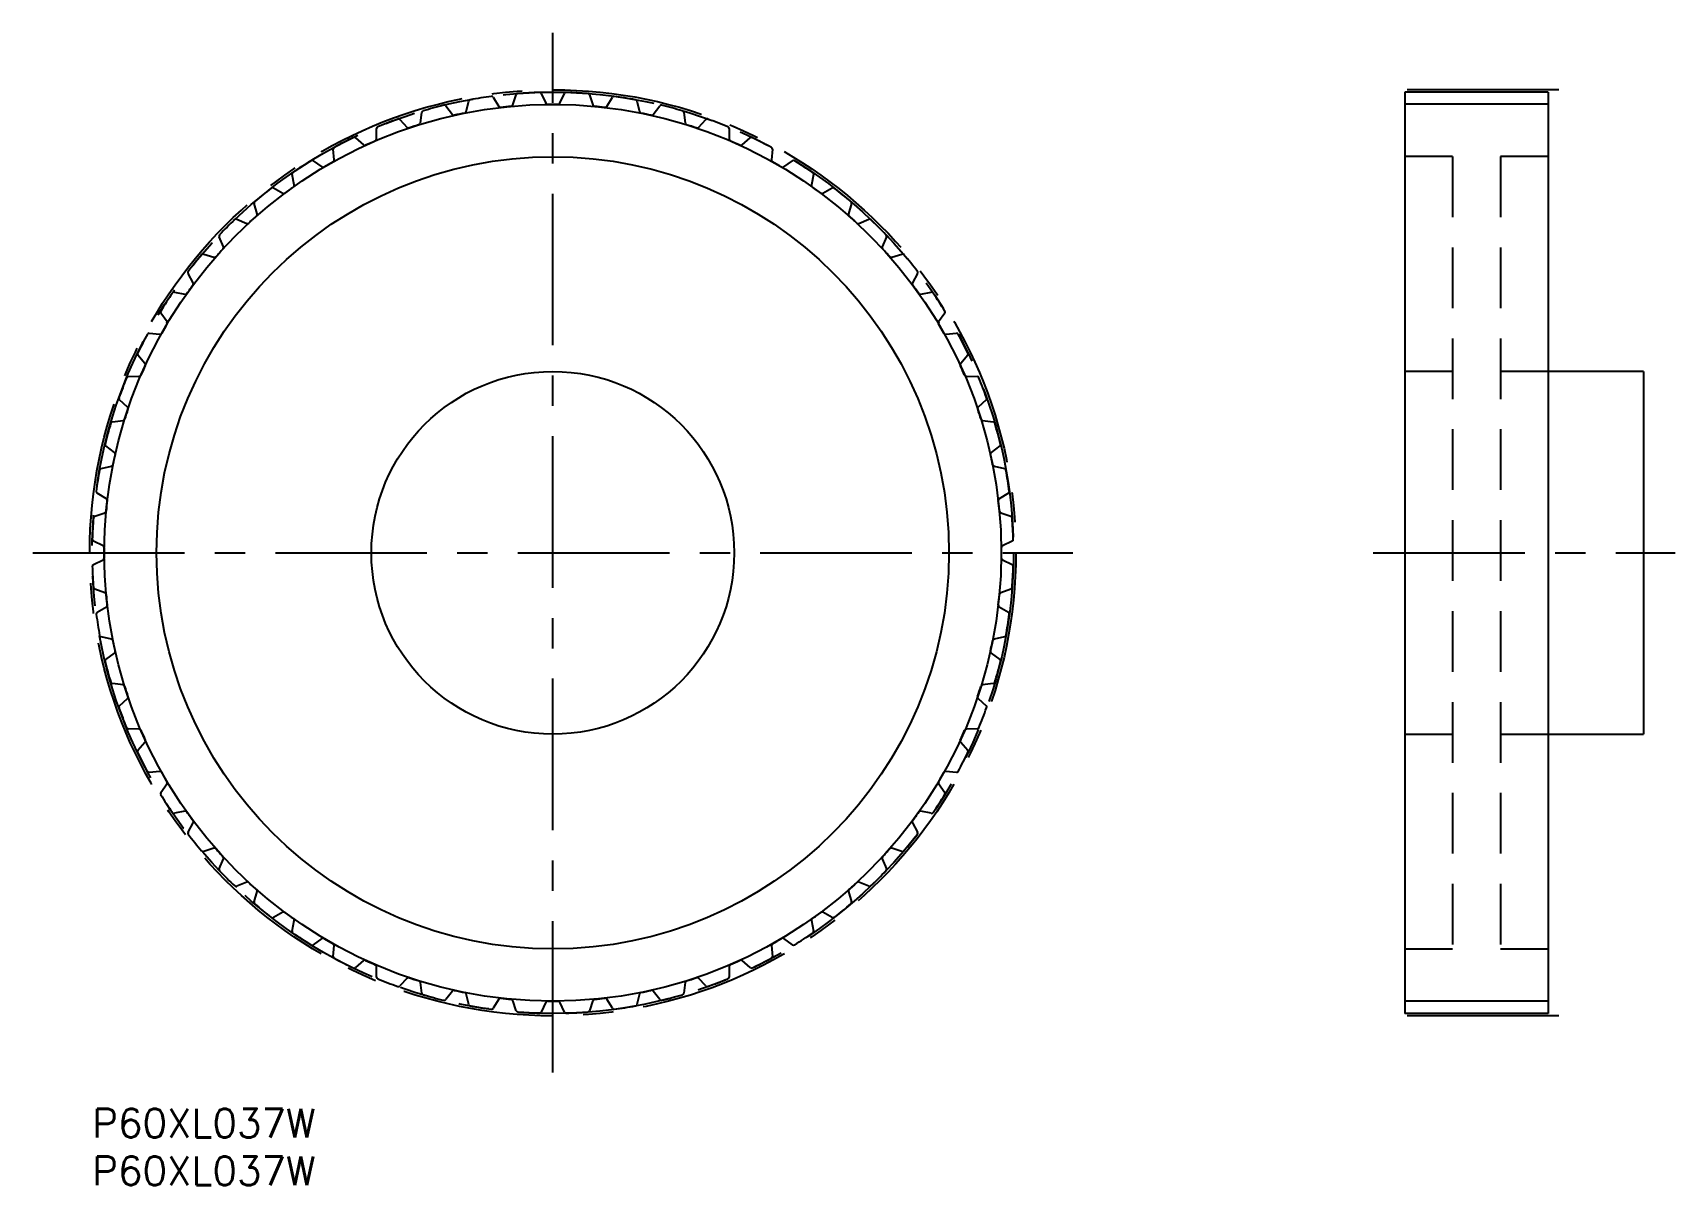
# Model space of a CAD drawing. Extents: x -6 to 166, y -8 to 113.
import ezdxf

# ---------------------------------------------------------------- set-up
doc = ezdxf.new("R2010")
doc.units = 0
doc.header["$LTSCALE"] = 0.5
for name, pattern in [('CENTER', [50.8, 31.75, -6.35, 6.35, -6.35]), ('DASHED', [19.05, 12.7, -6.35]), ('PHANTOM', [63.5, 31.75, -6.35, 6.35, -6.35, 6.35, -6.35])]:
    doc.linetypes.add(name, pattern=pattern)
for name, color, linetype in [('MSM_CENTER', 1, 'CENTER'), ('MSM_CONTINUOUS', 7, 'CONTINUOUS'), ('MSM_DASHED', 4, 'DASHED'), ('MSM_IMAGINARY', 6, 'PHANTOM'), ('MSM_NARROW', 5, 'CONTINUOUS'), ('MSM_PART_NUMBER', 7, 'CONTINUOUS')]:
    doc.layers.add(name, color=color, linetype=linetype)
doc.styles.get("Standard").update_dxf_attribs({"font": 'txt.shx', "height": 3, "bigfont": 'bigfont.shx'})

msp = doc.modelspace()

# ---------------------------------------------------------------- linework, layer by layer
at = {"layer": 'MSM_CENTER'}
for p, q in [((48.25, 3.79), (48.25, 112.72)), ((153.63, 106.77), (136.38, 106.77)), ((-6.21, 58.25), (102.72, 58.25)), ((134.19, 58.25), (165.82, 58.25)), ((153.63, 9.75), (136.38, 9.75))]:
    msp.add_line(p, q, dxfattribs=at)
msp.add_circle((48.25, 58.25), 48.51, dxfattribs=at)
at = {"layer": 'MSM_CONTINUOUS'}
for p, q in [((37.06, 105.07), (37.74, 104.17)), ((39.19, 104.48), (39.44, 105.58)), ((42.02, 105.98), (42.6, 105.02)), ((44.07, 105.17), (44.43, 106.24)), ((47.04, 106.37), (47.52, 105.35)), ((48.99, 105.35), (49.47, 106.37)), ((52.08, 106.24), (52.44, 105.17)), ((53.91, 105.02), (54.49, 105.98)), ((57.07, 105.58), (57.32, 104.48)), ((58.77, 104.17), (59.45, 105.07)), ((137.51, 106.51), (137.51, 10)), ((152.51, 106.51), (137.51, 106.51)), ((152.51, 106.51), (152.51, 10)), ((32.23, 103.64), (33, 102.82)), ((34.4, 103.28), (34.54, 104.39)), ((61.97, 104.39), (62.11, 103.28)), ((63.51, 102.82), (64.28, 103.64)), ((27.57, 101.72), (28.42, 100.98)), ((29.77, 101.58), (29.79, 102.71)), ((66.72, 102.71), (66.74, 101.58)), ((68.09, 100.98), (68.94, 101.72)), ((25.35, 99.41), (25.25, 100.54)), ((71.26, 100.54), (71.16, 99.41)), ((23.14, 99.32), (24.07, 98.67)), ((72.44, 98.67), (73.37, 99.32)), ((18.99, 96.47), (19.97, 95.92)), ((21.17, 96.79), (20.96, 97.9)), ((75.55, 97.9), (75.34, 96.79)), ((76.54, 95.92), (77.52, 96.47)), ((17.29, 93.75), (16.96, 94.83)), ((79.55, 94.83), (79.22, 93.75)), ((15.15, 93.2), (16.19, 92.76)), ((80.32, 92.76), (81.36, 93.2)), ((13.75, 90.32), (13.31, 91.36)), ((83.2, 91.36), (82.76, 90.32)), ((11.68, 89.55), (12.76, 89.22)), ((83.75, 89.22), (84.83, 89.55)), ((10.59, 86.54), (10.04, 87.52)), ((86.47, 87.52), (85.92, 86.54)), ((8.61, 85.55), (9.72, 85.34)), ((86.79, 85.34), (87.9, 85.55)), ((7.84, 82.44), (7.19, 83.37)), ((89.32, 83.37), (88.67, 82.44)), ((5.97, 81.26), (7.1, 81.16)), ((89.41, 81.16), (90.54, 81.26)), ((5.53, 78.09), (4.79, 78.94)), ((91.72, 78.94), (90.98, 78.09)), ((3.8, 76.72), (4.93, 76.74)), ((91.58, 76.74), (92.71, 76.72)), ((162.51, 77.26), (152.51, 77.26)), ((162.51, 77.26), (162.51, 39.26)), ((3.69, 73.51), (2.87, 74.28)), ((93.64, 74.28), (92.82, 73.51)), ((2.12, 71.97), (3.23, 72.11)), ((93.28, 72.11), (94.39, 71.97)), ((2.34, 68.77), (1.44, 69.45)), ((95.07, 69.45), (94.17, 68.77)), ((0.93, 67.07), (2.03, 67.32)), ((94.48, 67.32), (95.58, 67.07)), ((1.49, 63.91), (0.53, 64.49)), ((95.98, 64.49), (95.02, 63.91)), ((0.27, 62.08), (1.34, 62.44)), ((95.17, 62.44), (96.24, 62.08)), ((1.16, 58.99), (0.14, 59.47)), ((96.37, 59.47), (95.35, 58.99)), ((0.14, 57.04), (1.16, 57.52)), ((95.35, 57.52), (96.37, 57.04)), ((1.34, 54.07), (0.27, 54.43)), ((96.24, 54.43), (95.17, 54.07)), ((0.53, 52.02), (1.49, 52.6)), ((95.02, 52.6), (95.98, 52.02)), ((2.03, 49.19), (0.93, 49.44)), ((95.58, 49.44), (94.48, 49.19)), ((1.44, 47.06), (2.34, 47.74)), ((94.17, 47.74), (95.07, 47.06)), ((3.23, 44.4), (2.12, 44.54)), ((94.39, 44.54), (93.28, 44.4)), ((2.87, 42.23), (3.69, 43)), ((92.82, 43), (93.64, 42.23)), ((4.93, 39.77), (3.8, 39.79)), ((92.71, 39.79), (91.58, 39.77)), ((4.79, 37.57), (5.53, 38.42)), ((90.98, 38.42), (91.72, 37.57)), ((152.51, 39.26), (162.51, 39.26)), ((7.1, 35.35), (5.97, 35.25)), ((90.54, 35.25), (89.41, 35.35)), ((7.19, 33.14), (7.84, 34.07)), ((88.67, 34.07), (89.32, 33.14)), ((9.72, 31.17), (8.61, 30.96)), ((87.9, 30.96), (86.79, 31.17)), ((10.04, 28.99), (10.59, 29.97)), ((85.92, 29.97), (86.47, 28.99)), ((12.76, 27.29), (11.68, 26.96)), ((13.31, 25.15), (13.75, 26.19)), ((82.76, 26.19), (83.2, 25.15)), ((84.83, 26.96), (83.75, 27.29)), ((16.19, 23.75), (15.15, 23.31)), ((16.96, 21.68), (17.29, 22.76)), ((79.22, 22.76), (79.55, 21.68)), ((81.36, 23.31), (80.32, 23.75)), ((19.97, 20.59), (18.99, 20.04)), ((20.96, 18.61), (21.17, 19.72)), ((75.34, 19.72), (75.55, 18.61)), ((77.52, 20.04), (76.54, 20.59)), ((24.07, 17.84), (23.14, 17.19)), ((73.37, 17.19), (72.44, 17.84)), ((25.25, 15.97), (25.35, 17.1)), ((28.42, 15.53), (27.57, 14.79)), ((68.94, 14.79), (68.09, 15.53)), ((71.16, 17.1), (71.26, 15.97)), ((29.79, 13.8), (29.77, 14.93)), ((66.74, 14.93), (66.72, 13.8)), ((33, 13.69), (32.23, 12.87)), ((34.54, 12.12), (34.4, 13.23)), ((37.74, 12.34), (37.06, 11.44)), ((59.45, 11.44), (58.77, 12.34)), ((62.11, 13.23), (61.97, 12.12)), ((64.28, 12.87), (63.51, 13.69)), ((39.44, 10.93), (39.19, 12.03)), ((42.6, 11.49), (42.02, 10.53)), ((44.43, 10.27), (44.07, 11.34)), ((47.52, 11.16), (47.04, 10.14)), ((49.47, 10.14), (48.99, 11.16)), ((52.44, 11.34), (52.08, 10.27)), ((54.49, 10.53), (53.91, 11.49)), ((57.32, 12.03), (57.07, 10.93)), ((152.51, 10), (137.51, 10))]:
    msp.add_line(p, q, dxfattribs=at)
for radius in [41.5, 19]:
    msp.add_circle((48.25, 58.25), radius, dxfattribs=at)
for centre, radius, start, end in [((48.25, 58.25), 48.25, 103.6664, 106.3336), ((36.9, 104.95), 0.2, 37, 103.6664), ((39.63, 105.53), 0.2, 100.3336, 167), ((48.25, 58.25), 48.25, 97.6664, 100.3336), ((41.84, 105.88), 0.2, 31, 97.6664), ((42.77, 105.12), 0.2, 211, 276.678), ((48.25, 58.25), 46.98, 95.322, 96.678), ((43.88, 105.24), 0.2, 275.322, 341), ((44.62, 106.17), 0.2, 94.3336, 161), ((48.25, 58.25), 48.25, 91.6664, 94.3336), ((46.86, 106.29), 0.2, 25, 91.6664), ((47.7, 105.44), 0.2, 205, 270.678), ((48.25, 58.25), 46.98, 89.322, 90.678), ((48.81, 105.44), 0.2, 269.322, 335), ((49.65, 106.29), 0.2, 88.3336, 155), ((48.25, 58.25), 48.25, 85.6664, 88.3336), ((51.89, 106.17), 0.2, 19, 85.6664), ((52.63, 105.24), 0.2, 199, 264.678), ((48.25, 58.25), 46.98, 83.322, 84.678), ((53.74, 105.12), 0.2, 263.322, 329), ((54.67, 105.88), 0.2, 82.3336, 149), ((48.25, 58.25), 48.25, 79.6664, 82.3336), ((56.88, 105.53), 0.2, 13, 79.6664), ((59.61, 104.95), 0.2, 76.3336, 143), ((48.25, 58.25), 48.25, 73.6664, 76.3336), ((48.25, 58.25), 48.25, 109.6664, 112.3336), ((32.08, 103.51), 0.2, 43, 109.6664), ((34.21, 103.3), 0.2, 287.322, 353), ((34.74, 104.37), 0.2, 106.3336, 173), ((37.9, 104.29), 0.2, 217, 282.678), ((48.25, 58.25), 46.99, 101.322, 102.678), ((38.99, 104.52), 0.2, 281.322, 347), ((57.52, 104.52), 0.2, 193, 258.678), ((48.25, 58.25), 46.98, 77.322, 78.678), ((58.61, 104.29), 0.2, 257.322, 323), ((61.77, 104.37), 0.2, 7, 73.6664), ((62.3, 103.3), 0.2, 187, 252.678), ((64.43, 103.51), 0.2, 70.3336, 137), ((48.25, 58.25), 48.25, 67.6664, 70.3336), ((48.25, 58.25), 48.26, 115.6664, 118.3336), ((27.44, 101.57), 0.2, 49, 115.6664), ((29.57, 101.58), 0.2, 293.3222, 359), ((29.99, 102.71), 0.2, 112.3336, 179), ((33.14, 102.95), 0.2, 223, 288.678), ((48.25, 58.25), 46.99, 107.322, 108.678), ((48.25, 58.25), 46.98, 71.322, 72.678), ((63.37, 102.95), 0.2, 251.322, 317), ((66.52, 102.71), 0.2, 1, 67.6664), ((66.94, 101.58), 0.2, 181, 246.678), ((69.07, 101.57), 0.2, 64.3336, 131), ((48.25, 58.25), 48.25, 61.6664, 64.3336), ((25.45, 100.55), 0.2, 118.3336, 185), ((28.55, 101.13), 0.2, 229, 294.678), ((48.25, 58.25), 46.98, 113.322, 114.678), ((48.25, 58.25), 46.98, 65.322, 66.678), ((67.96, 101.13), 0.2, 245.322, 311), ((71.06, 100.55), 0.2, 355, 61.6664), ((21.15, 97.94), 0.2, 124.3336, 191), ((48.25, 58.25), 48.26, 121.6664, 124.3336), ((23.03, 99.16), 0.2, 55, 121.6664), ((24.18, 98.84), 0.2, 235, 300.678), ((48.25, 58.25), 46.98, 119.322, 120.678), ((25.15, 99.39), 0.2, 299.3222, 5), ((71.36, 99.39), 0.2, 175, 240.678), ((48.25, 58.25), 46.99, 59.322, 60.678), ((72.33, 98.84), 0.2, 239.3222, 305), ((73.48, 99.16), 0.2, 58.3336, 125), ((48.25, 58.25), 48.25, 55.6664, 58.3336), ((75.36, 97.94), 0.2, 349, 55.6664), ((48.25, 58.25), 48.25, 127.6664, 130.3336), ((18.89, 96.29), 0.2, 61, 127.6664), ((48.25, 58.25), 46.98, 125.322, 126.678), ((20.97, 96.75), 0.2, 305.322, 11), ((75.54, 96.75), 0.2, 169, 234.678), ((48.25, 58.25), 46.98, 53.322, 54.678), ((77.62, 96.29), 0.2, 52.3336, 119), ((48.25, 58.25), 48.25, 49.6664, 52.3336), ((17.15, 94.89), 0.2, 130.3336, 197), ((20.07, 96.1), 0.2, 241, 306.678), ((76.44, 96.1), 0.2, 233.3222, 299), ((79.36, 94.89), 0.2, 343, 49.6664), ((48.25, 58.25), 48.26, 133.6664, 136.3336), ((15.08, 93.02), 0.2, 67, 133.6664), ((48.25, 58.25), 46.99, 131.322, 132.678), ((17.1, 93.69), 0.2, 311.322, 17), ((79.41, 93.69), 0.2, 163, 228.678), ((48.25, 58.25), 46.98, 47.322, 48.678), ((81.43, 93.02), 0.2, 46.3336, 113), ((48.25, 58.25), 48.25, 43.6664, 46.3336), ((13.49, 91.43), 0.2, 136.3336, 203), ((16.27, 92.94), 0.2, 247, 312.678), ((80.24, 92.94), 0.2, 227.322, 293), ((83.02, 91.43), 0.2, 337, 43.6664), ((48.25, 58.25), 48.25, 139.6664, 142.3336), ((11.62, 89.36), 0.2, 73, 139.6664), ((48.25, 58.25), 46.98, 137.322, 138.678), ((13.57, 90.24), 0.2, 317.322, 23), ((82.94, 90.24), 0.2, 157, 222.678), ((48.25, 58.25), 46.99, 41.322, 42.678), ((84.89, 89.36), 0.2, 40.3336, 107), ((48.25, 58.25), 48.25, 37.6664, 40.3336), ((10.22, 87.62), 0.2, 142.3336, 209), ((12.82, 89.41), 0.2, 253, 318.678), ((83.69, 89.41), 0.2, 221.322, 287), ((86.29, 87.62), 0.2, 331, 37.6664), ((48.25, 58.25), 46.98, 143.322, 144.678), ((10.41, 86.44), 0.2, 323.322, 29), ((86.1, 86.44), 0.2, 151, 216.678), ((48.25, 58.25), 46.99, 35.322, 36.678), ((48.25, 58.25), 48.25, 145.6664, 148.3336), ((8.57, 85.36), 0.2, 79, 145.6664), ((9.76, 85.54), 0.2, 259, 324.678), ((86.75, 85.54), 0.2, 215.322, 281), ((87.94, 85.36), 0.2, 34.3336, 101), ((48.25, 58.25), 48.25, 31.6664, 34.3336), ((7.35, 83.48), 0.2, 148.3336, 215), ((89.16, 83.48), 0.2, 325, 31.6664), ((48.25, 58.25), 48.25, 151.6664, 154.3336), ((5.96, 81.06), 0.2, 85, 151.6664), ((7.12, 81.36), 0.2, 265, 330.678), ((48.25, 58.25), 46.98, 149.322, 150.678), ((7.67, 82.33), 0.2, 329.322, 35), ((88.84, 82.33), 0.2, 145, 210.678), ((48.25, 58.25), 46.99, 29.322, 30.678), ((89.39, 81.36), 0.2, 209.322, 275), ((90.55, 81.06), 0.2, 28.3336, 95), ((48.25, 58.25), 48.25, 25.6664, 28.3336), ((4.94, 79.07), 0.2, 154.3336, 221), ((91.57, 79.07), 0.2, 319, 25.6664), ((48.25, 58.25), 46.98, 155.322, 156.678), ((5.38, 77.96), 0.2, 335.322, 41), ((91.13, 77.96), 0.2, 139, 204.678), ((48.25, 58.25), 46.98, 23.322, 24.678), ((48.25, 58.25), 48.26, 157.6664, 160.3336), ((3.8, 76.52), 0.2, 91, 157.6664), ((4.93, 76.94), 0.2, 271, 336.678), ((91.58, 76.94), 0.2, 203.322, 269), ((92.71, 76.52), 0.2, 22.3336, 89), ((48.25, 58.25), 48.25, 19.6664, 22.3336), ((3, 74.43), 0.2, 160.3336, 227), ((93.51, 74.43), 0.2, 313, 19.6664), ((48.25, 58.25), 46.98, 161.322, 162.678), ((3.56, 73.37), 0.2, 341.322, 47), ((92.95, 73.37), 0.2, 133, 198.678), ((48.25, 58.25), 46.99, 17.322, 18.678), ((48.25, 58.25), 48.25, 163.6664, 166.3336), ((2.14, 71.77), 0.2, 97, 163.6664), ((3.21, 72.3), 0.2, 277, 342.678), ((93.3, 72.3), 0.2, 197.322, 263), ((94.37, 71.77), 0.2, 16.3336, 83), ((48.25, 58.25), 48.25, 13.6664, 16.3336), ((1.56, 69.61), 0.2, 166.3336, 233), ((94.95, 69.61), 0.2, 307, 13.6664), ((1.99, 67.52), 0.2, 283, 348.678), ((48.25, 58.25), 46.99, 167.322, 168.678), ((2.22, 68.61), 0.2, 347.322, 53), ((94.29, 68.61), 0.2, 127, 192.678), ((48.25, 58.25), 46.99, 11.322, 12.678), ((94.52, 67.52), 0.2, 191.322, 257), ((48.25, 58.25), 48.26, 169.6664, 172.3336), ((0.98, 66.88), 0.2, 103, 169.6664), ((95.53, 66.88), 0.2, 10.3336, 77), ((48.25, 58.25), 48.25, 7.6664, 10.3336), ((0.63, 64.67), 0.2, 172.3336, 239), ((48.25, 58.25), 46.99, 173.322, 174.678), ((1.39, 63.74), 0.2, 353.322, 59), ((95.12, 63.74), 0.2, 121, 186.678), ((48.25, 58.25), 46.98, 5.322, 6.678), ((95.88, 64.67), 0.2, 301, 7.6664), ((0.34, 61.89), 0.2, 109, 175.6664), ((1.27, 62.63), 0.2, 289, 354.678), ((95.24, 62.63), 0.2, 185.322, 251), ((96.17, 61.89), 0.2, 4.3336, 71), ((48.25, 58.25), 48.26, 175.6664, 178.3336), ((48.25, 58.25), 48.25, 1.6664, 4.3336), ((0.22, 59.65), 0.2, 178.3336, 245), ((1.07, 58.81), 0.2, 359.322, 65), ((48.25, 58.25), 46.99, 179.322, 180.678), ((95.44, 58.81), 0.2, 115, 180.678), ((48.25, 58.25), 46.99, 359.322, 0.678), ((96.29, 59.65), 0.2, 295, 1.6664), ((0.22, 56.86), 0.2, 115, 181.6664), ((48.25, 58.25), 48.26, 181.6664, 184.3336), ((1.07, 57.7), 0.2, 295, 0.678), ((95.44, 57.7), 0.2, 179.322, 245), ((96.29, 56.86), 0.2, 358.3336, 65), ((48.25, 58.25), 48.25, 355.6664, 358.3336), ((0.34, 54.62), 0.2, 184.3336, 251), ((1.27, 53.88), 0.2, 5.3222, 71), ((48.25, 58.25), 46.99, 185.322, 186.678), ((48.25, 58.25), 46.99, 353.322, 354.678), ((95.24, 53.88), 0.2, 109, 174.678), ((96.17, 54.62), 0.2, 289, 355.6664), ((0.63, 51.84), 0.2, 121, 187.6664), ((48.25, 58.25), 48.25, 187.6664, 190.3336), ((1.39, 52.77), 0.2, 301, 6.678), ((95.12, 52.77), 0.2, 173.322, 239), ((48.25, 58.25), 48.25, 349.6664, 352.3336), ((95.88, 51.84), 0.2, 352.3336, 59), ((0.98, 49.63), 0.2, 190.3336, 257), ((1.99, 48.99), 0.2, 11.322, 77), ((48.25, 58.25), 46.99, 191.322, 192.678), ((48.25, 58.25), 46.98, 347.322, 348.678), ((94.52, 48.99), 0.2, 103, 168.678), ((95.53, 49.63), 0.2, 283, 349.6664), ((1.56, 46.9), 0.2, 127, 193.6664), ((48.25, 58.25), 48.25, 193.6664, 196.3336), ((2.22, 47.9), 0.2, 307, 12.678), ((94.29, 47.9), 0.2, 167.322, 233), ((48.25, 58.25), 48.25, 343.6664, 346.3336), ((94.95, 46.9), 0.2, 346.3336, 53), ((2.14, 44.74), 0.2, 196.3336, 263), ((3.21, 44.21), 0.2, 17.322, 83), ((48.25, 58.25), 46.98, 197.322, 198.678), ((3.56, 43.14), 0.2, 313, 18.678), ((92.95, 43.14), 0.2, 161.322, 227), ((48.25, 58.25), 46.98, 341.322, 342.678), ((93.3, 44.21), 0.2, 97, 162.678), ((94.37, 44.74), 0.2, 277, 343.6664), ((3, 42.08), 0.2, 133, 199.6664), ((48.25, 58.25), 48.26, 199.6664, 202.3336), ((48.25, 58.25), 48.25, 337.6664, 340.3336), ((93.51, 42.08), 0.2, 340.3336, 47), ((3.8, 39.99), 0.2, 202.3336, 269), ((4.93, 39.57), 0.2, 23.322, 89), ((48.25, 58.25), 46.98, 203.322, 204.678), ((48.25, 58.25), 46.98, 335.322, 336.678), ((91.58, 39.57), 0.2, 91, 156.678), ((92.71, 39.99), 0.2, 271, 337.6664), ((5.38, 38.55), 0.2, 319, 24.678), ((91.13, 38.55), 0.2, 155.322, 221), ((4.94, 37.44), 0.2, 139, 205.6664), ((48.25, 58.25), 48.26, 205.6664, 208.3336), ((48.25, 58.25), 48.25, 331.6664, 334.3336), ((91.57, 37.44), 0.2, 334.3336, 41), ((5.96, 35.45), 0.2, 208.3336, 275), ((7.12, 35.15), 0.2, 29.322, 95), ((48.25, 58.25), 46.99, 209.322, 210.678), ((48.25, 58.25), 46.99, 329.322, 330.678), ((89.39, 35.15), 0.2, 85, 150.678), ((90.55, 35.45), 0.2, 265, 331.6664), ((7.35, 33.03), 0.2, 145, 211.6664), ((48.25, 58.25), 48.26, 211.6664, 214.3336), ((7.67, 34.18), 0.2, 325, 30.678), ((48.25, 58.25), 48.25, 325.6664, 328.3336), ((88.84, 34.18), 0.2, 149.322, 215), ((89.16, 33.03), 0.2, 328.3336, 35), ((8.57, 31.15), 0.2, 214.3336, 281), ((9.76, 30.97), 0.2, 35.322, 101), ((48.25, 58.25), 46.98, 215.322, 216.678), ((48.25, 58.25), 46.99, 323.322, 324.678), ((86.75, 30.97), 0.2, 79, 144.678), ((87.94, 31.15), 0.2, 259, 325.6664), ((10.41, 30.07), 0.2, 331, 36.678), ((86.1, 30.07), 0.2, 143.322, 209), ((10.22, 28.89), 0.2, 151, 217.6664), ((48.25, 58.25), 48.25, 217.6664, 220.3336), ((48.25, 58.25), 48.25, 319.6664, 322.3336), ((86.29, 28.89), 0.2, 322.3336, 29), ((11.62, 27.15), 0.2, 220.3336, 287), ((12.82, 27.1), 0.2, 41.322, 107), ((48.25, 58.25), 46.99, 221.322, 222.678), ((13.57, 26.27), 0.2, 337, 42.678), ((82.94, 26.27), 0.2, 137.3222, 203), ((48.25, 58.25), 46.99, 317.322, 318.678), ((83.69, 27.1), 0.2, 73, 138.678), ((84.89, 27.15), 0.2, 253, 319.6664), ((13.49, 25.08), 0.2, 157, 223.6664), ((48.25, 58.25), 48.25, 223.6664, 226.3336), ((48.25, 58.25), 48.25, 313.6664, 316.3336), ((83.02, 25.08), 0.2, 316.3336, 23), ((15.08, 23.49), 0.2, 226.3336, 293), ((16.27, 23.57), 0.2, 47.322, 113), ((48.25, 58.25), 46.99, 227.322, 228.678), ((17.1, 22.82), 0.2, 343, 48.678), ((79.41, 22.82), 0.2, 131.322, 197), ((48.25, 58.25), 46.98, 311.322, 312.678), ((80.24, 23.57), 0.2, 67, 132.678), ((81.43, 23.49), 0.2, 247, 313.6664), ((17.15, 21.62), 0.2, 163, 229.6664), ((48.25, 58.25), 48.25, 229.6664, 232.3336), ((48.25, 58.25), 48.25, 307.6664, 310.3336), ((79.36, 21.62), 0.2, 310.3336, 17), ((18.89, 20.22), 0.2, 232.3336, 299), ((20.07, 20.41), 0.2, 53.322, 119), ((48.25, 58.25), 46.98, 233.322, 234.678), ((20.97, 19.76), 0.2, 349, 54.678), ((75.54, 19.76), 0.2, 125.3222, 191), ((48.25, 58.25), 46.99, 305.322, 306.678), ((76.44, 20.41), 0.2, 61, 126.678), ((77.62, 20.22), 0.2, 241, 307.6664), ((21.15, 18.57), 0.2, 169, 235.6664), ((48.25, 58.25), 48.25, 235.6664, 238.3336), ((24.18, 17.67), 0.2, 59.322, 125), ((48.25, 58.25), 46.99, 239.322, 240.678), ((25.15, 17.12), 0.2, 355, 60.678), ((71.36, 17.12), 0.2, 119.3222, 185), ((48.25, 58.25), 46.98, 299.322, 300.678), ((72.33, 17.67), 0.2, 55, 120.678), ((48.25, 58.25), 48.25, 301.6664, 304.3336), ((75.36, 18.57), 0.2, 304.3336, 11), ((23.03, 17.35), 0.2, 238.3336, 305), ((25.45, 15.96), 0.2, 175, 241.6664), ((48.25, 58.25), 48.25, 241.6664, 244.3336), ((28.55, 15.38), 0.2, 65.322, 131), ((48.25, 58.25), 46.99, 245.322, 246.678), ((48.25, 58.25), 46.98, 293.322, 294.678), ((67.96, 15.38), 0.2, 49, 114.678), ((48.25, 58.25), 48.25, 295.6664, 298.3336), ((71.06, 15.96), 0.2, 298.3336, 5), ((73.48, 17.35), 0.2, 235, 301.6664), ((27.44, 14.94), 0.2, 244.3336, 311), ((29.57, 14.93), 0.2, 1, 66.678), ((29.99, 13.8), 0.2, 181, 247.6664), ((66.52, 13.8), 0.2, 292.3336, 359), ((66.94, 14.93), 0.2, 113.3222, 179), ((69.07, 14.94), 0.2, 229, 295.6664), ((48.25, 58.25), 48.25, 247.6664, 250.3336), ((32.08, 13), 0.2, 250.3336, 317), ((33.14, 13.56), 0.2, 71.322, 137), ((48.25, 58.25), 46.99, 251.322, 252.678), ((34.21, 13.21), 0.2, 7, 72.678), ((34.74, 12.14), 0.2, 187, 253.6664), ((37.9, 12.22), 0.2, 77.322, 143), ((48.25, 58.25), 46.99, 257.322, 258.678), ((38.99, 11.99), 0.2, 13, 78.678), ((57.52, 11.99), 0.2, 101.3222, 167), ((48.25, 58.25), 46.99, 281.322, 282.678), ((58.61, 12.22), 0.2, 37, 102.678), ((61.77, 12.14), 0.2, 286.3336, 353), ((62.3, 13.21), 0.2, 107.3222, 173), ((48.25, 58.25), 46.99, 287.322, 288.678), ((63.37, 13.56), 0.2, 43, 108.678), ((64.43, 13), 0.2, 223, 289.6664), ((48.25, 58.25), 48.25, 289.6664, 292.3336), ((48.25, 58.25), 48.25, 253.6664, 256.3336), ((36.9, 11.56), 0.2, 256.3336, 323), ((39.63, 10.98), 0.2, 193, 259.6664), ((48.25, 58.25), 48.25, 259.6664, 262.3336), ((41.84, 10.63), 0.2, 262.3336, 329), ((42.77, 11.39), 0.2, 83.3222, 149), ((48.25, 58.25), 46.98, 263.322, 264.678), ((43.88, 11.27), 0.2, 19, 84.678), ((47.7, 11.07), 0.2, 89.322, 155), ((48.25, 58.25), 46.98, 269.322, 270.678), ((48.81, 11.07), 0.2, 25, 90.678), ((52.63, 11.27), 0.2, 95.322, 161), ((48.25, 58.25), 46.99, 275.322, 276.678), ((53.74, 11.39), 0.2, 31, 96.678), ((54.67, 10.63), 0.2, 211, 277.6664), ((48.25, 58.25), 48.25, 277.6664, 280.3336), ((56.88, 10.98), 0.2, 280.3336, 347), ((59.61, 11.56), 0.2, 217, 283.6664), ((48.25, 58.25), 48.25, 283.6664, 286.3336), ((44.62, 10.34), 0.2, 199, 265.6664), ((48.25, 58.25), 48.25, 265.6664, 268.3336), ((46.86, 10.22), 0.2, 268.3336, 335), ((49.65, 10.22), 0.2, 205, 271.6664), ((48.25, 58.25), 48.25, 271.6664, 274.3336), ((51.89, 10.34), 0.2, 274.3336, 341)]:
    msp.add_arc(centre, radius, start, end, dxfattribs=at)
at = {"layer": 'MSM_DASHED'}
for p, q in [((142.51, 99.76), (137.51, 99.76)), ((142.51, 99.76), (142.51, 16.76)), ((152.51, 99.76), (147.51, 99.76)), ((147.51, 99.76), (147.51, 16.76)), ((142.51, 77.26), (137.51, 77.26)), ((152.51, 77.26), (147.51, 77.26)), ((137.51, 39.26), (142.51, 39.26)), ((147.51, 39.26), (152.51, 39.26)), ((137.51, 16.76), (142.51, 16.76)), ((147.51, 16.76), (152.51, 16.76))]:
    msp.add_line(p, q, dxfattribs=at)
at = {"layer": 'MSM_IMAGINARY'}
msp.add_circle((48.25, 58.25), 48.26, dxfattribs=at)
at = {"layer": 'MSM_NARROW'}
for p, q in [((47.57, 105.24), (47.52, 105.35)), ((48.94, 105.24), (48.99, 105.35)), ((152.51, 105.24), (137.51, 105.24)), ((152.51, 11.27), (137.51, 11.27))]:
    msp.add_line(p, q, dxfattribs=at)
msp.add_circle((48.25, 58.25), 46.98, dxfattribs=at)

# ---------------------------------------------------------------- texts
at = {"layer": 'MSM_PART_NUMBER'}
for p in [(0, -3), (0, -8)]:
    msp.add_text('P60XL037W', height=3, dxfattribs=at).set_placement(p)

doc.saveas('drawing.dxf')
